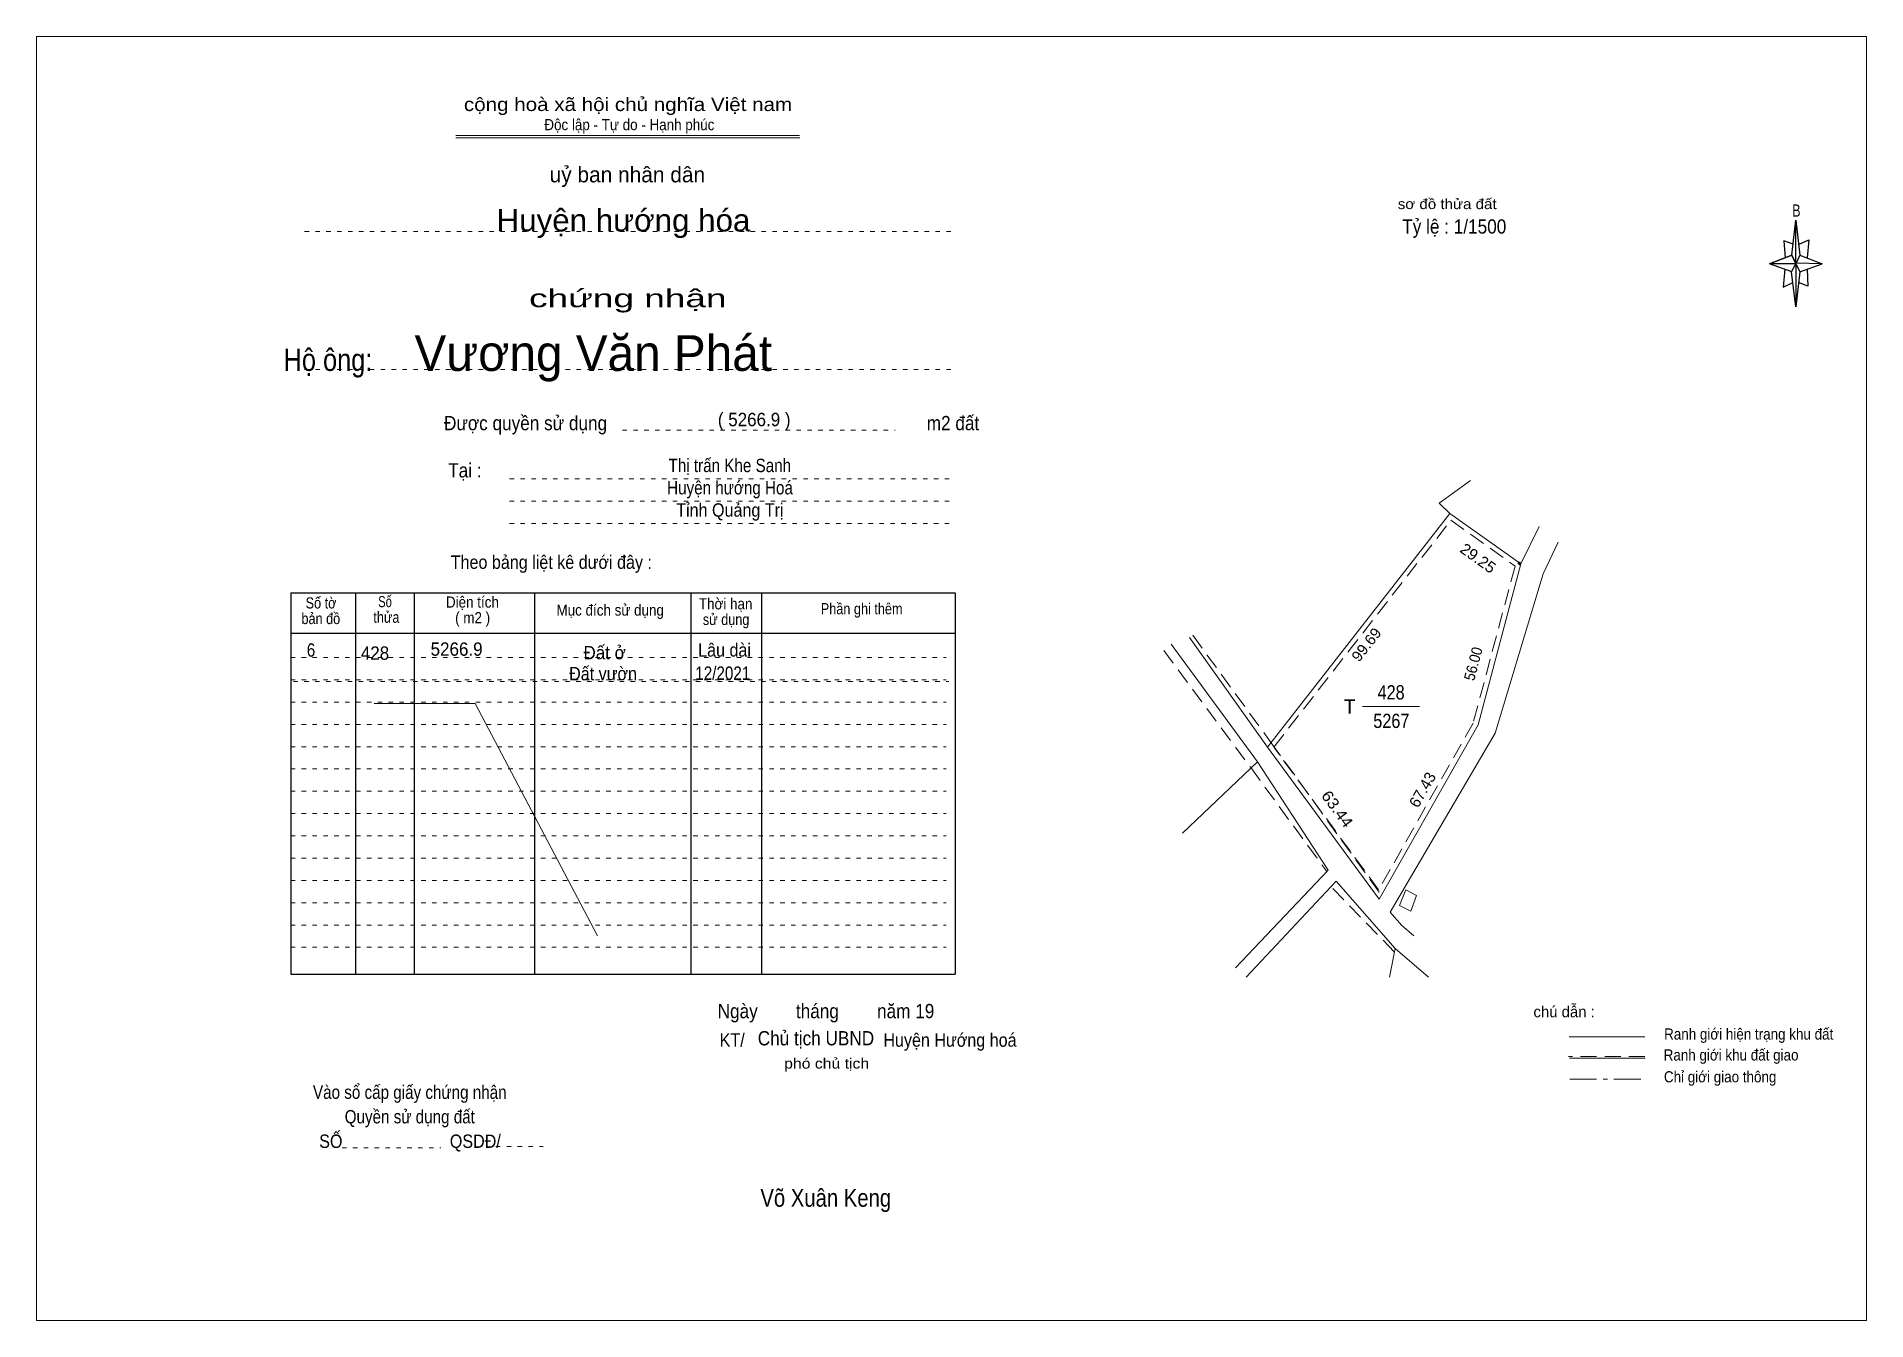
# Model space of a CAD drawing. Header units: centimetres. Extents: x -0.5 to 40.5, y 0 to 28.8.
import ezdxf
from ezdxf.enums import TextEntityAlignment as Align

# ---------------------------------------------------------------- set-up
doc = ezdxf.new("R2010")
doc.units = ezdxf.units.CM
doc.header["$LTSCALE"] = 0.12
for name, pattern in [('DOT_DASHED', [7.7, 5, -1.2, 0.3, -1.2]), ('DOTTED', [1.5, 0.3, -1.2]), ('MEDIUM_DASHED', [4.5, 3, -1.5])]:
    doc.linetypes.add(name, pattern=pattern)
for name, color, linetype, lineweight in [('1', 7, 'DOTTED', 13), ('10', 7, 'Continuous', 25), ('14', 7, 'MEDIUM_DASHED', 13), ('33', 7, 'Continuous', 13), ('34', 7, 'Continuous', 13), ('50', 7, 'Continuous', 25), ('63', 7, 'Continuous', 13)]:
    doc.layers.add(name, color=color, linetype=linetype, lineweight=lineweight)

msp = doc.modelspace()

# ---------------------------------------------------------------- hatches: boundary and pattern name
at = {"layer": '10'}
msp.add_hatch(color=256, dxfattribs=at).paths.add_polyline_path([(32.7715, 16.9486, 1), (32.7615, 16.9486, 1)])

# ---------------------------------------------------------------- linework, layer by layer
at = {"layer": '1', "linetype": 'Continuous'}
for p, q in [((8.91, 26.55), (16.62, 26.55)), ((8.91, 26.5), (16.63, 26.5))]:
    msp.add_line(p, q, dxfattribs=at)
at = {"layer": '1'}
for p, q in [((5.52, 24.4), (20.02, 24.4)), ((5.52, 21.3), (20.02, 21.3)), ((12.65, 19.94), (18.77, 19.94)), ((10.12, 18.85), (20.06, 18.85)), ((10.12, 18.35), (20.06, 18.35)), ((10.12, 17.85), (20.06, 17.85)), ((5.21, 14.84), (19.91, 14.84)), ((5.21, 14.34), (19.91, 14.34)), ((5.21, 14.34), (19.91, 14.34)), ((5.27, 14.3), (19.97, 14.3)), ((5.21, 13.84), (19.91, 13.84)), ((5.21, 13.34), (19.91, 13.34)), ((5.21, 12.84), (19.91, 12.84)), ((5.21, 12.34), (19.91, 12.34)), ((5.21, 11.84), (19.91, 11.84)), ((5.21, 11.34), (19.91, 11.34)), ((5.21, 10.84), (19.91, 10.84)), ((5.21, 10.34), (19.91, 10.34)), ((5.21, 9.84), (19.91, 9.84)), ((5.21, 9.34), (19.91, 9.34)), ((5.21, 8.84), (19.91, 8.84)), ((5.21, 8.34), (19.91, 8.34)), ((6.36, 3.84), (8.58, 3.84)), ((9.81, 3.87), (10.87, 3.87))]:
    msp.add_line(p, q, dxfattribs=at)
at = {"layer": '1', "linetype": 'Continuous', "lineweight": 25}
for p, q in [((5.21, 16.29), (20.11, 16.29)), ((5.21, 16.29), (5.21, 7.74)), ((6.66, 16.29), (6.66, 7.74)), ((7.98, 16.29), (7.98, 7.74)), ((10.68, 16.29), (10.68, 7.74)), ((14.18, 16.29), (14.18, 7.74)), ((15.77, 16.29), (15.77, 7.74)), ((20.11, 16.29), (20.11, 7.74)), ((5.21, 15.39), (20.11, 15.39)), ((5.21, 7.74), (20.11, 7.74))]:
    msp.add_line(p, q, dxfattribs=at)
at = {"layer": '1', "linetype": 'Continuous'}
msp.add_lwpolyline([(-0.49, -0.03), (40.55, -0.03), (40.55, 28.77), (-0.49, 28.77)], close=True, dxfattribs=at)
at = {"layer": '10'}
for p, q in [((32.75, 16.95), (32.73, 16.95)), ((32.77, 16.99), (32.77, 16.97)), ((32.77, 16.93), (32.77, 16.91)), ((32.81, 16.95), (32.79, 16.95))]:
    msp.add_line(p, q, dxfattribs=at)
for radius in [0.0208, 0.005]:
    msp.add_circle((32.7665, 16.9486), radius, dxfattribs=at)
at = {"layer": '14'}
msp.add_line((29.96, 8.24), (28.54, 9.7), dxfattribs=at)
for points in [[(25.44, 15.34), (27.2, 12.93), (29.67, 9.51)], [(24.79, 15), (26.74, 12.37), (28.45, 10.04)]]:
    msp.add_lwpolyline(points, dxfattribs=at)
at = {"layer": '33'}
msp.add_line((29.25, 13.74), (30.53, 13.74), dxfattribs=at)
at = {"layer": '34'}
for p, q in [((27.12, 12.83), (31.21, 18.07)), ((27.12, 12.83), (25.37, 15.29)), ((26.89, 12.5), (24.96, 15.14)), ((26.89, 12.5), (25.21, 10.9)), ((29.98, 8.31), (29.85, 7.67)), ((29.98, 8.31), (30.73, 7.67))]:
    msp.add_line(p, q, dxfattribs=at)
for points in [[(31.21, 18.07), (30.97, 18.3), (31.67, 18.81)], [(33.21, 17.78), (32.8, 16.94), (31.21, 18.07)], [(33.64, 17.43), (33.3, 16.72), (32.22, 13.14), (29.87, 9.13), (30.12, 8.84), (30.4, 8.6)], [(32.8, 16.94), (31.84, 13.33), (29.62, 9.42), (27.12, 12.83)], [(26.4, 7.88), (28.48, 10.07), (26.89, 12.5)], [(26.64, 7.67), (28.66, 9.82), (29.98, 8.31)]]:
    msp.add_lwpolyline(points, dxfattribs=at)
msp.add_lwpolyline([(30.33, 9.15), (30.46, 9.5), (30.22, 9.63), (30.08, 9.28)], close=True, dxfattribs=at)
at = {"layer": '50'}
for p, q in [((38.88, 23.87), (38.97, 24.65)), ((39.06, 23.87), (39.56, 23.67)), ((38.88, 23.49), (38.38, 23.67)), ((39.06, 23.49), (38.97, 22.71)), ((39.22, 23.55), (39.24, 23.17)), ((39.24, 23.17), (39.03, 23.25))]:
    msp.add_line(p, q, dxfattribs=at)
at = {"layer": '50', "lineweight": 13}
for p, q in [((35.58, 6.33), (33.88, 6.33)), ((35.59, 5.85), (33.89, 5.85))]:
    msp.add_line(p, q, dxfattribs=at)
at = {"layer": '50', "linetype": 'MEDIUM_DASHED', "lineweight": 13}
msp.add_line((35.58, 5.89), (33.87, 5.89), dxfattribs=at)
at = {"layer": '50', "linetype": 'DOT_DASHED', "lineweight": 13}
msp.add_line((33.9, 5.38), (35.61, 5.38), dxfattribs=at)
at = {"layer": '50'}
for points in [[(38.97, 24.65), (39.06, 23.87), (38.97, 23.67)], [(38.97, 23.67), (38.38, 23.67), (38.88, 23.87), (39.06, 23.49), (39.56, 23.67), (38.97, 23.69)], [(38.97, 23.67), (38.97, 22.71), (38.87, 23.49)]]:
    msp.add_lwpolyline(points, close=True, dxfattribs=at)
for points in [[(38.97, 23.67), (38.88, 23.87), (38.38, 23.67)], [(38.91, 24.11), (38.7, 24.19), (38.73, 23.81)], [(39.04, 24.11), (39.26, 24.21), (39.22, 23.81)], [(38.72, 23.55), (38.68, 23.15), (38.9, 23.25)], [(38.97, 23.67), (39.06, 23.49), (39.56, 23.67)]]:
    msp.add_lwpolyline(points, dxfattribs=at)
at = {"layer": '50', "lineweight": 13}
msp.add_lwpolyline([(7.08, 13.81), (9.35, 13.81), (12.09, 8.6)], dxfattribs=at)
at = {"layer": '63'}
msp.add_lwpolyline([(31.21, 18.07), (32.8, 16.94), (31.84, 13.33), (29.62, 9.42), (27.12, 12.83)], close=True, dxfattribs=at)
at = {"layer": '63', "linetype": 'MEDIUM_DASHED'}
msp.add_lwpolyline([(31.23, 17.92), (32.67, 16.89), (31.73, 13.37), (29.61, 9.63), (27.26, 12.83)], close=True, dxfattribs=at)

# ---------------------------------------------------------------- texts
at = {"layer": '1'}
for s, height, width, p in [('cộng hoà xã hội chủ nghĩa Việt nam', 0.3, 1.15, (12.775, 27.1)), ('Độc lập - Tự do - Hạnh phúc', 0.25, 0.9, (12.805, 26.67)), ('chứng nhận', 0.4, 1.55, (12.77, 22.7)), ('Được quyền sử dụng                                                                   m2 đất', 0.32, 0.9, (14.65, 19.94)), ('Tại :', 0.32, 0.9, (9.115, 18.88)), ('Theo bảng liệt kê dưới đây :', 0.3, 0.9, (11.055, 16.83)), ('Số tờ', 0.25, 0.85, (5.89, 15.94)), ('Số ', 0.25, 0.75, (7.36, 15.97)), ('Diện tích', 0.25, 0.9, (9.285, 15.96)), ('Mục đích sử dụng', 0.25, 0.9, (12.375, 15.78)), ('Thời hạn', 0.25, 0.9, (14.965, 15.92)), ('Phần ghi thêm', 0.25, 0.85, (18.015, 15.81)), ('bản đồ', 0.25, 0.85, (5.885, 15.59)), ('thửa', 0.25, 0.85, (7.355, 15.62)), ('( m2 )', 0.25, 0.9, (9.29, 15.61)), ('sử dụng', 0.25, 0.85, (14.975, 15.57)), ('Ngày        tháng        năm 19', 0.32, 0.9, (17.215, 6.75)), ('Chủ tịch UBND', 0.32, 0.9, (16.99, 6.14)), ('Vào sổ cấp giấy chứng nhận', 0.3, 0.85, (7.88, 4.94)), ('Quyền sử dụng đất', 0.3, 0.85, (7.88, 4.39)), ('SỐ                        QSDĐ/', 0.3, 0.9, (7.885, 3.84))]:
    msp.add_text(s, height=height, dxfattribs=dict(at, width=width)).set_placement(p, align=Align.CENTER)
msp.add_text('uỷ ban nhân dân', height=0.35, dxfattribs=at).set_placement((12.76, 25.5), align=Align.CENTER)
at = {"layer": '33', "width": 0.85}
for s, p in [('428', (29.89, 13.9)), ('5267', (29.895, 13.26))]:
    msp.add_text(s, height=0.32, dxfattribs=at).set_placement(p, align=Align.CENTER)
at = {"layer": '33'}
msp.add_text('T', height=0.32, dxfattribs=at).set_placement((29.09, 13.58), align=Align.RIGHT)
at = {"layer": '34'}
for s, height, width, p in [('Huyện hướng hóa ', 0.5, 1.05, (12.77, 24.4)), ('Hộ ông:', 0.5, 0.85, (6.045, 21.27)), ('( 5266.9 )', 0.3, 0.95, (15.605, 20.03)), ('Thị trấn Khe Sanh ', 0.3, 0.85, (15.105, 19)), ('Huyện hướng Hoá ', 0.3, 0.85, (15.11, 18.5)), ('Tỉnh Quảng Trị ', 0.3, 0.9, (15.11, 18)), ('6', 0.3, 0.85, (5.665, 14.86)), ('428', 0.3, 0.95, (7.1, 14.79)), ('5266.9', 0.3, 0.95, (8.93, 14.88))]:
    msp.add_text(s, height=height, dxfattribs=dict(at, width=width)).set_placement(p, align=Align.CENTER)
msp.add_text('Vương Văn Phát', height=0.8, dxfattribs=at).set_placement((11.995, 21.27), align=Align.CENTER)
at = {"layer": '50'}
for s, height, width, p in [('sơ đồ thửa đất ', 0.23, 1.1, (31.195, 24.9)), ('B', 0.2756, 0.75, (38.98, 24.73)), ('Đất ở', 0.3, 0.95, (12.25, 14.8)), ('Lâu dài', 0.3, 0.9, (14.94, 14.86)), ('Đất vườn', 0.3, 0.9, (12.215, 14.33)), ('12/2021', 0.3, 0.85, (14.9, 14.34)), ('KT/                               Huyện Hướng hoá ', 0.3, 0.9, (18.21, 6.11)), ('Ranh giới hiện trạng khu đất', 0.25, 0.9, (37.91, 6.27)), ('phó chủ tịch', 0.23, 1.15, (17.23, 5.62)), ('Ranh giới khu đất giao', 0.25, 0.9, (37.515, 5.8)), ('Chỉ giới giao thông', 0.25, 0.9, (37.27, 5.31)), ('Võ Xuân Keng', 0.4, 0.85, (17.21, 2.52))]:
    msp.add_text(s, height=height, dxfattribs=dict(at, width=width)).set_placement(p, align=Align.CENTER)
at = {"layer": '50', "width": 0.9}
msp.add_text('Tỷ lệ : 1/1500', height=0.32, dxfattribs=at).set_placement((30.14, 24.35))
at = {"layer": '50'}
for s, height, rotation, width, p in [('29.25', 0.2498, 324.419, 1.05, (31.7673, 16.9672)), ('99.69', 0.24, 52.004, 1.05, (29.4304, 15.0561)), ('56.00', 0.2398, 75.068, 0.95, (31.8484, 14.6691)), ('63.44', 0.25, 306.171, 1.1, (28.5814, 11.3688))]:
    msp.add_text(s, height=height, rotation=rotation, dxfattribs=dict(at, width=width)).set_placement(p, align=Align.CENTER)
msp.add_text('67.43', height=0.25, rotation=60.416, dxfattribs=at).set_placement((30.7019, 11.8133), align=Align.CENTER)
msp.add_text('chú dẫn :', height=0.25, dxfattribs=at).set_placement((33.77, 6.77), align=Align.CENTER)

doc.saveas('drawing.dxf')
